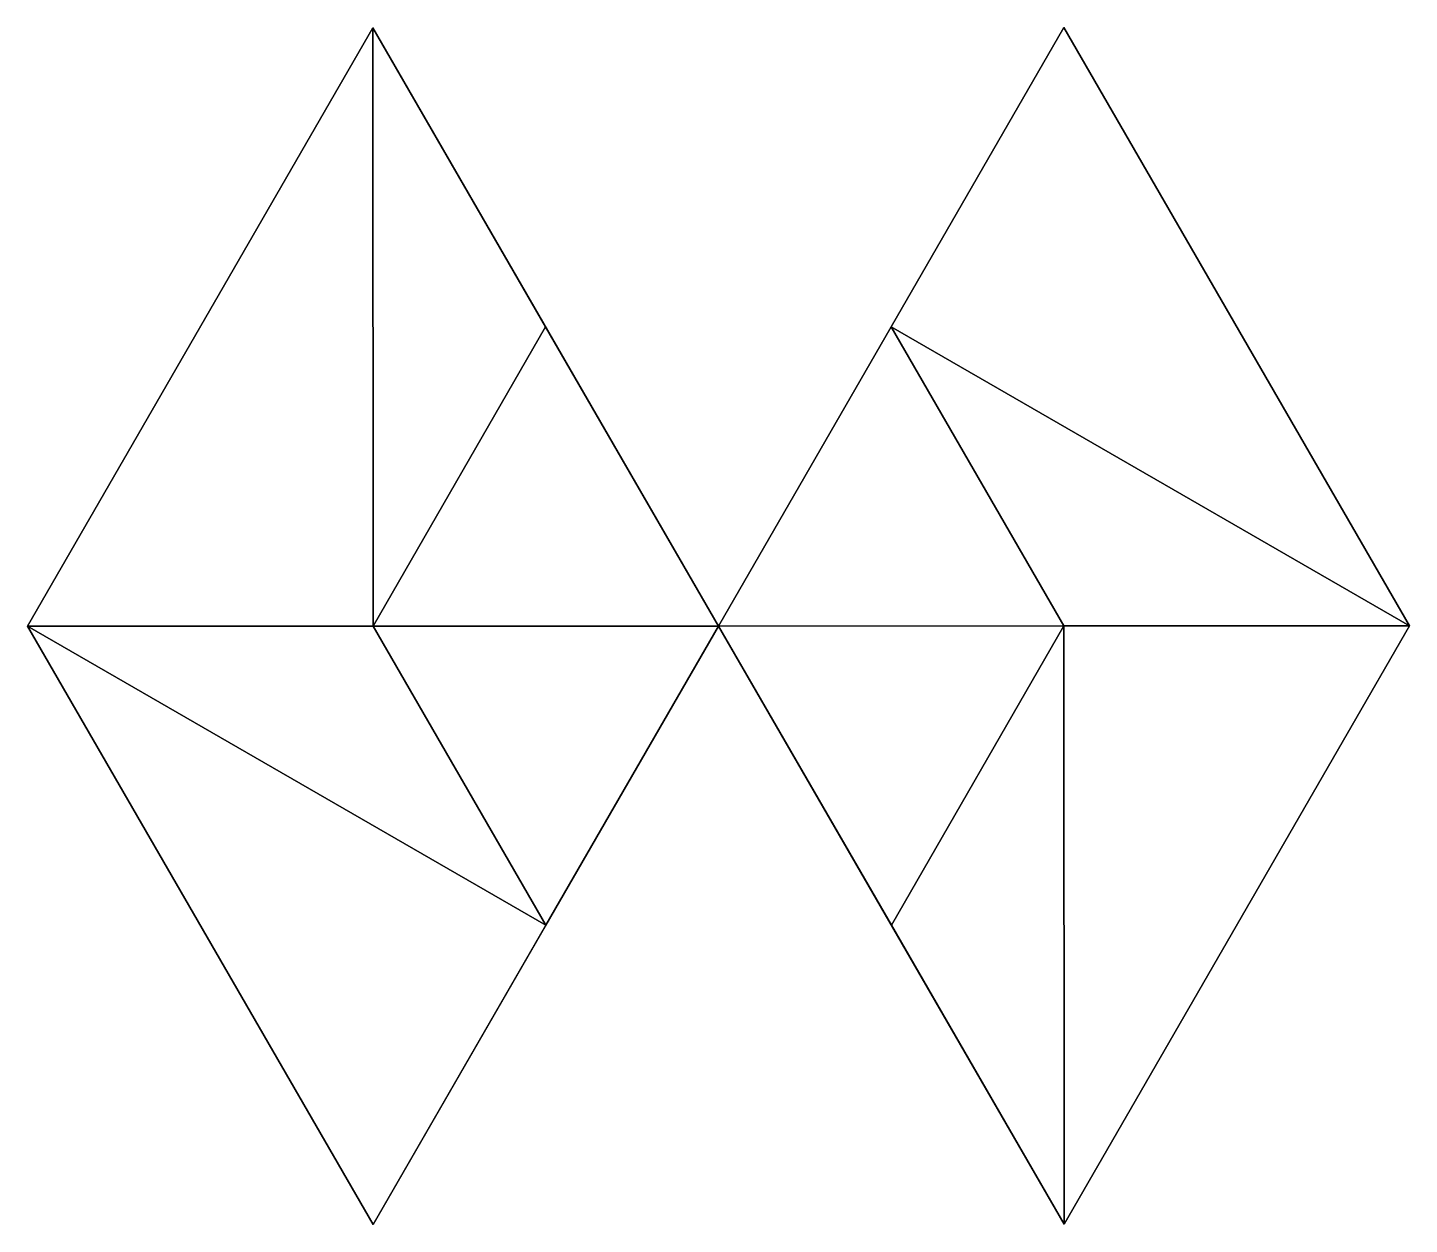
# Model space of a CAD drawing. Header units: metres. Extents: x -0.2 to 0.2, y -0.173 to 0.173.
import ezdxf

# ---------------------------------------------------------------- set-up
doc = ezdxf.new("R2010")
doc.units = ezdxf.units.M

msp = doc.modelspace()

# ---------------------------------------------------------------- linework, layer by layer
at = {"layer": 'parasite.center'}
for points in [[(0, 0, -0.05), (-0.050034, 0.086583, 0.15), (-0.1, -0.00002, 0.15)], [(0, 0, -0.05), (0.1, 0.00002, 0.15), (0.05, 0.086603, 0.15)], [(0, 0, -0.05), (-0.1, -0.00002, 0.15), (-0.05, -0.086603, 0.15)], [(0, 0, -0.05), (0.050034, -0.086583, 0.15), (0.1, 0.00002, 0.15)]]:
    msp.add_3dface(points, dxfattribs=at)
at = {"layer": 'parasite.outline'}
for points in [[(0, 0, -0.05), (0, 0, -0.05), (0.05, 0.086603, 0.15), (0.1, 0.173205, 0.05), (0, 0, -0.15), (0, 0, -0.15)], [(0, 0, -0.15), (0, 0, -0.15), (0.100068, -0.173166, 0.05), (0.050034, -0.086583, 0.15), (0, 0, -0.05), (0, 0, -0.05)]]:
    msp.add_polyline3d(points, close=True, dxfattribs=at)
for points in [[(-0.2, -0.000039, 0.05), (-0.100068, 0.173166, 0.05), (0, 0, -0.15)], [(-0.1, -0.00002, 0.15), (-0.100068, 0.173166, 0.05), (-0.2, -0.000039, 0.05)], [(-0.1, -0.00002, 0.15), (-0.050034, 0.086583, 0.15), (-0.100068, 0.173166, 0.05)], [(0, 0, -0.15), (-0.100068, 0.173166, 0.05), (-0.050034, 0.086583, 0.15), (0, 0, -0.05)], [(0.1, 0.173205, 0.05), (0.2, 0.00004, 0.05), (0, 0, -0.15)], [(0.05, 0.086603, 0.15), (0.2, 0.00004, 0.05), (0.1, 0.173205, 0.05)], [(0.05, 0.086603, 0.15), (0.1, 0.00002, 0.15), (0.2, 0.00004, 0.05)], [(-0.1, -0.173205, 0.05), (-0.2, -0.000039, 0.05), (0, 0, -0.15)], [(0, 0, -0.05), (-0.05, -0.086603, 0.15), (-0.1, -0.173205, 0.05), (0, 0, -0.15)], [(0.2, 0.00004, 0.05), (0.100068, -0.173166, 0.05), (0, 0, -0.15)], [(0.1, 0.00002, 0.15), (0.050034, -0.086583, 0.15), (0.100068, -0.173166, 0.05)], [(0.1, 0.00002, 0.15), (0.100068, -0.173166, 0.05), (0.2, 0.00004, 0.05)], [(-0.05, -0.086603, 0.15), (-0.1, -0.00002, 0.15), (-0.2, -0.000039, 0.05)], [(-0.05, -0.086603, 0.15), (-0.2, -0.000039, 0.05), (-0.1, -0.173205, 0.05)]]:
    msp.add_3dface(points, dxfattribs=at)

doc.saveas('drawing.dxf')
